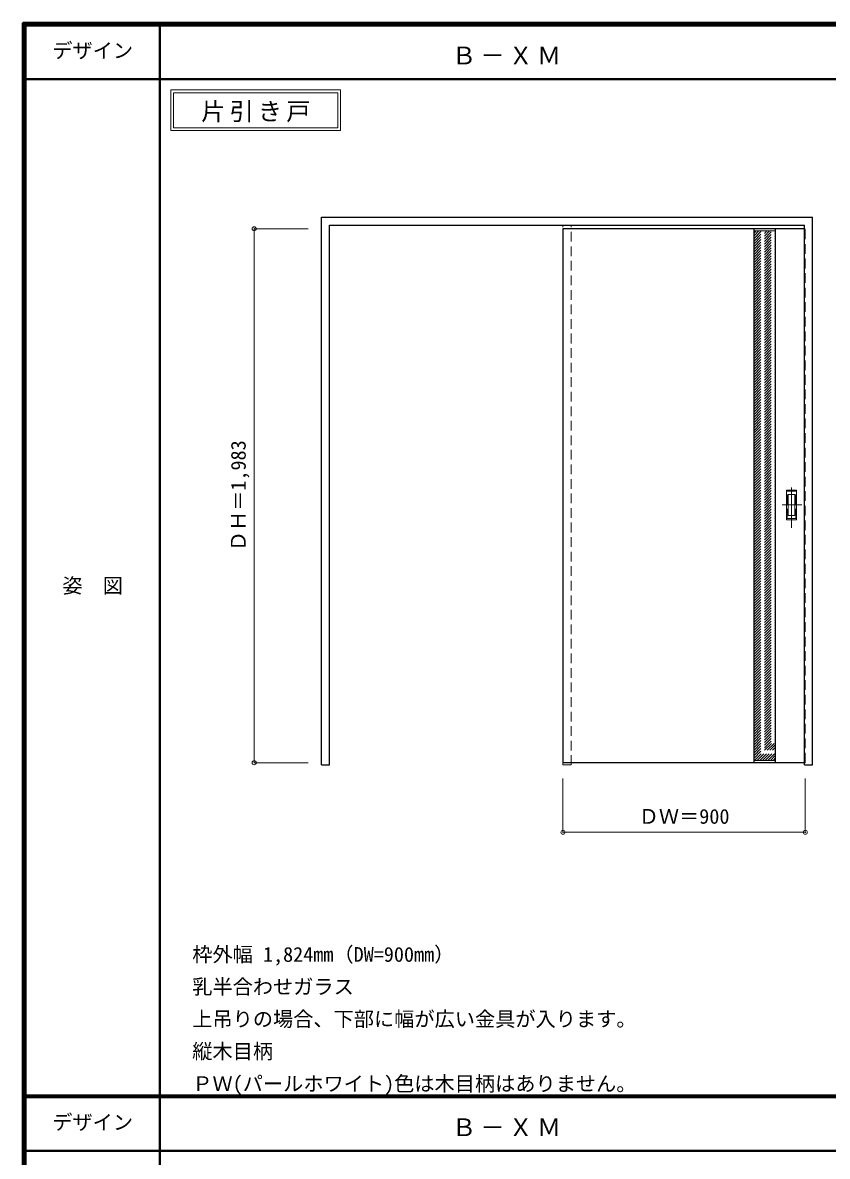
# Model space of a CAD drawing. Units: millimetres, scale not verified. Extents: x -6000 to 5700, y -4307 to 4175.
# Drawn here: x -6000 to -3011, y -36 to 4175 of the extents above; entities that cross this region are included whole.
import ezdxf
from ezdxf.enums import TextEntityAlignment as Align

# ---------------------------------------------------------------- set-up
doc = ezdxf.new("R2010")
doc.units = ezdxf.units.MM
doc.header["$LTSCALE"] = 30
doc.header["$PDMODE"] = 32
doc.header["$PDSIZE"] = 15
doc.linetypes.add('CHAIN1', pattern=[8, 5, -1, 1, -1])
doc.linetypes.add('DASHED1', pattern=[1.8, 1.2, -0.6])
for name, color, linetype, lineweight in [('0-2_扉', 4, 'DASHED1', 9), ('0-3_仕上げ', 3, 'Continuous', 25), ('0-4_枠', 3, 'Continuous', 25), ('0-6_引手', 7, 'Continuous', 18), ('0-A_文字', 7, 'Continuous', 18), ('0-B_寸法', 7, 'Continuous', 9), ('0-C_ハッチ', 4, 'DASHED1', 9), ('F-1_枠', 6, 'Continuous', 40), ('F-A_文字', 7, 'Continuous', 18)]:
    doc.layers.add(name, color=color, linetype=linetype, lineweight=lineweight)
doc.styles.add('ＭＳ ゴシック', font='')
doc.styles.get('ＭＳ ゴシック').set_extended_font_data('MS Gothic')

msp = doc.modelspace()

# ---------------------------------------------------------------- linework, layer by layer
at = {"layer": '0-2_扉'}
for p, q in [((-3993, 3409.5), (-3993, 3405.5)), ((-3096, 3409.5), (-3093, 3409.5)), ((-3093, 1426.5), (-3093, 3409.5)), ((-3096, 1426.5), (-3093, 1426.5))]:
    msp.add_line(p, q, dxfattribs=at)
at = {"layer": '0-2_扉', "color": 3, "linetype": 'Continuous', "lineweight": 25}
for p, q in [((-3096, 3409.5), (-3993, 3409.5)), ((-3993, 3409.5), (-3993, 1426.5)), ((-3096, 1426.5), (-3993, 1426.5))]:
    msp.add_line(p, q, dxfattribs=at)
at = {"layer": '0-3_仕上げ'}
for p, q in [((-3283, 1426.28), (-3283, 3409.28)), ((-3203, 1426.28), (-3203, 3409.28))]:
    msp.add_line(p, q, dxfattribs=at)
at = {"layer": '0-3_仕上げ', "color": 7, "lineweight": 18}
for p, q in [((-3283, 3401.28), (-3203, 3401.28)), ((-3283, 1434.28), (-3203, 1434.28))]:
    msp.add_line(p, q, dxfattribs=at)
at = {"layer": '0-4_枠'}
for p, q in [((-4890, 1418), (-4890, 3453)), ((-4890, 3453), (-3066, 3453)), ((-3066, 1418), (-3066, 3453)), ((-4860, 3423), (-3096, 3423)), ((-3096, 1418), (-3096, 3423)), ((-3096, 1418), (-3066, 1418))]:
    msp.add_line(p, q, dxfattribs=at)
at = {"layer": '0-4_枠', "color": 4, "linetype": 'DASHED1', "lineweight": 9}
for p, q in [((-3993, 1418), (-3993, 3423)), ((-3963, 1418), (-3963, 3423)), ((-3993, 1418), (-3963, 1418))]:
    msp.add_line(p, q, dxfattribs=at)
at = {"layer": '0-4_枠'}
msp.add_lwpolyline([(-4890, 1418), (-4860, 1418), (-4860, 3423)], dxfattribs=at)
at = {"layer": '0-6_引手', "linetype": 'CHAIN1'}
for p, q in [((-3144, 2298.77), (-3144, 2469.62)), ((-3105.93, 2384), (-3178.44, 2384))]:
    msp.add_line(p, q, dxfattribs=at)
at = {"layer": '0-6_引手'}
for p, q in [((-3125, 2439), (-3163, 2439)), ((-3163, 2329), (-3163, 2439)), ((-3131.5, 2423), (-3156.5, 2423)), ((-3156.5, 2345), (-3156.5, 2423)), ((-3131.5, 2345), (-3131.5, 2423)), ((-3125, 2329), (-3125, 2439)), ((-3125, 2329), (-3163, 2329)), ((-3131.5, 2345), (-3156.5, 2345))]:
    msp.add_line(p, q, dxfattribs=at)
at = {"layer": '0-6_引手', "linetype": 'DASHED1'}
for p, q in [((-3160, 2333), (-3160, 2435)), ((-3128, 2333), (-3160, 2333))]:
    msp.add_line(p, q, dxfattribs=at)
msp.add_lwpolyline([(-3128, 2333), (-3128, 2435), (-3160, 2435)], dxfattribs=at)
at = {"layer": '0-A_文字'}
for p, q in [((-5450, 3925), (-5450, 3775)), ((-5440, 3915), (-5440, 3785)), ((-5440, 3915), (-4828.97, 3915)), ((-4828.97, 3915), (-4828.97, 3785)), ((-5450, 3775), (-4818.97, 3775)), ((-5440, 3785), (-4828.97, 3785))]:
    msp.add_line(p, q, dxfattribs=at)
msp.add_lwpolyline([(-5450, 3925), (-4818.97, 3925), (-4818.97, 3775)], dxfattribs=at)
at = {"layer": '0-B_寸法', "color": 4}
for p, q in [((-5140, 3409.5), (-5140, 1426.5)), ((-5140, 3409.5), (-4940, 3409.5)), ((-5140, 1426.5), (-4940, 1426.5)), ((-3993, 1168), (-3993, 1368)), ((-3093, 1168), (-3093, 1368)), ((-3093, 1168), (-3993, 1168))]:
    msp.add_line(p, q, dxfattribs=at)
at = {"layer": '0-B_寸法'}
for p in [(-5140, 3409.5), (-5140, 1426.5), (-3993, 1168), (-3093, 1168)]:
    msp.add_point(p, dxfattribs=at)
at = {"layer": '0-C_ハッチ'}
for p, q in [((-3283, 3324.17), (-3205.89, 3401.28)), ((-3283, 3334.07), (-3215.79, 3401.28)), ((-3283, 3343.97), (-3225.69, 3401.28)), ((-3283, 3353.87), (-3235.59, 3401.28)), ((-3283, 3363.77), (-3245.49, 3401.28)), ((-3283, 3373.67), (-3255.39, 3401.28)), ((-3283, 3383.57), (-3265.29, 3401.28)), ((-3283, 3393.47), (-3275.19, 3401.28)), ((-3283, 3314.27), (-3203, 3394.27)), ((-3283, 3304.38), (-3203, 3384.38)), ((-3283, 3294.48), (-3203, 3374.48)), ((-3283, 3284.58), (-3203, 3364.58)), ((-3283, 3274.68), (-3203, 3354.68)), ((-3283, 3264.78), (-3203, 3344.78)), ((-3283, 3254.88), (-3203, 3334.88)), ((-3283, 3244.98), (-3203, 3324.98)), ((-3283, 3235.08), (-3203, 3315.08)), ((-3283, 3225.18), (-3203, 3305.18)), ((-3283, 3215.28), (-3203, 3295.28)), ((-3283, 3205.38), (-3203, 3285.38)), ((-3283, 3195.48), (-3203, 3275.48)), ((-3283, 3185.58), (-3203, 3265.58)), ((-3283, 3175.68), (-3203, 3255.68)), ((-3283, 3165.78), (-3203, 3245.78)), ((-3283, 3155.88), (-3203, 3235.88)), ((-3283, 3145.98), (-3203, 3225.98)), ((-3283, 3136.08), (-3203, 3216.08)), ((-3283, 3126.18), (-3203, 3206.18)), ((-3283, 3116.28), (-3203, 3196.28)), ((-3283, 3106.39), (-3203, 3186.39)), ((-3283, 3096.49), (-3203, 3176.49)), ((-3283, 3086.59), (-3203, 3166.59)), ((-3283, 3076.69), (-3203, 3156.69)), ((-3283, 3066.79), (-3203, 3146.79)), ((-3283, 3056.89), (-3203, 3136.89)), ((-3283, 3046.99), (-3203, 3126.99)), ((-3283, 3037.09), (-3203, 3117.09)), ((-3283, 3027.19), (-3203, 3107.19)), ((-3283, 3017.29), (-3203, 3097.29)), ((-3283, 3007.39), (-3203, 3087.39)), ((-3283, 2997.49), (-3203, 3077.49)), ((-3283, 2987.59), (-3203, 3067.59)), ((-3283, 2977.69), (-3203, 3057.69)), ((-3283, 2967.79), (-3203, 3047.79)), ((-3283, 2957.89), (-3203, 3037.89)), ((-3283, 2947.99), (-3203, 3027.99)), ((-3283, 2938.09), (-3203, 3018.09)), ((-3283, 2928.19), (-3203, 3008.19)), ((-3283, 2918.29), (-3203, 2998.29)), ((-3283, 2908.4), (-3203, 2988.4)), ((-3283, 2898.5), (-3203, 2978.5)), ((-3283, 2888.6), (-3203, 2968.6)), ((-3283, 2878.7), (-3203, 2958.7)), ((-3283, 2868.8), (-3203, 2948.8)), ((-3283, 2858.9), (-3203, 2938.9)), ((-3283, 2849), (-3203, 2929)), ((-3283, 2839.1), (-3203, 2919.1)), ((-3283, 2829.2), (-3203, 2909.2)), ((-3283, 2819.3), (-3203, 2899.3)), ((-3283, 2809.4), (-3203, 2889.4)), ((-3283, 2799.5), (-3203, 2879.5)), ((-3283, 2789.6), (-3203, 2869.6)), ((-3283, 2779.7), (-3203, 2859.7)), ((-3283, 2769.8), (-3203, 2849.8)), ((-3283, 2759.9), (-3203, 2839.9)), ((-3283, 2750), (-3203, 2830)), ((-3283, 2740.1), (-3203, 2820.1)), ((-3283, 2730.2), (-3203, 2810.2)), ((-3283, 2720.3), (-3203, 2800.3)), ((-3283, 2710.41), (-3203, 2790.41)), ((-3283, 2700.51), (-3203, 2780.51)), ((-3283, 2690.61), (-3203, 2770.61)), ((-3283, 2680.71), (-3203, 2760.71)), ((-3283, 2670.81), (-3203, 2750.81)), ((-3283, 2660.91), (-3203, 2740.91)), ((-3283, 2651.01), (-3203, 2731.01)), ((-3283, 2641.11), (-3203, 2721.11)), ((-3283, 2631.21), (-3203, 2711.21)), ((-3283, 2621.31), (-3203, 2701.31)), ((-3283, 2611.41), (-3203, 2691.41)), ((-3283, 2601.51), (-3203, 2681.51)), ((-3283, 2591.61), (-3203, 2671.61)), ((-3283, 2581.71), (-3203, 2661.71)), ((-3283, 2571.81), (-3203, 2651.81)), ((-3283, 2561.91), (-3203, 2641.91)), ((-3283, 2552.01), (-3203, 2632.01)), ((-3283, 2542.11), (-3203, 2622.11)), ((-3283, 2532.21), (-3203, 2612.21)), ((-3283, 2522.31), (-3203, 2602.31)), ((-3283, 2512.42), (-3203, 2592.42)), ((-3283, 2502.52), (-3203, 2582.52)), ((-3283, 2492.62), (-3203, 2572.62)), ((-3283, 2482.72), (-3203, 2562.72)), ((-3283, 2472.82), (-3203, 2552.82)), ((-3283, 2462.92), (-3203, 2542.92)), ((-3283, 2453.02), (-3203, 2533.02)), ((-3283, 2443.12), (-3203, 2523.12)), ((-3283, 2433.22), (-3203, 2513.22)), ((-3283, 2423.32), (-3203, 2503.32)), ((-3283, 2413.42), (-3203, 2493.42)), ((-3283, 2403.52), (-3203, 2483.52)), ((-3283, 2393.62), (-3203, 2473.62)), ((-3283, 2383.72), (-3203, 2463.72)), ((-3283, 2373.82), (-3203, 2453.82)), ((-3283, 2363.92), (-3203, 2443.92)), ((-3283, 2354.02), (-3203, 2434.02)), ((-3283, 2344.12), (-3203, 2424.12)), ((-3283, 2334.22), (-3203, 2414.22)), ((-3283, 2324.33), (-3203, 2404.33)), ((-3283, 2314.43), (-3203, 2394.43)), ((-3283, 2304.53), (-3203, 2384.53)), ((-3283, 2294.63), (-3203, 2374.63)), ((-3283, 2284.73), (-3203, 2364.73)), ((-3283, 2274.83), (-3203, 2354.83)), ((-3283, 2264.93), (-3203, 2344.93)), ((-3283, 2255.03), (-3203, 2335.03)), ((-3283, 2245.13), (-3203, 2325.13)), ((-3283, 2235.23), (-3203, 2315.23)), ((-3283, 2225.33), (-3203, 2305.33)), ((-3283, 2215.43), (-3203, 2295.43)), ((-3283, 2205.53), (-3203, 2285.53)), ((-3283, 2195.63), (-3203, 2275.63)), ((-3283, 2185.73), (-3203, 2265.73)), ((-3283, 2175.83), (-3203, 2255.83)), ((-3283, 2165.93), (-3203, 2245.93)), ((-3283, 2156.03), (-3203, 2236.03)), ((-3283, 2146.13), (-3203, 2226.13)), ((-3283, 2136.23), (-3203, 2216.23)), ((-3283, 2126.34), (-3203, 2206.34)), ((-3283, 2116.44), (-3203, 2196.44)), ((-3283, 2106.54), (-3203, 2186.54)), ((-3283, 2096.64), (-3203, 2176.64)), ((-3283, 2086.74), (-3203, 2166.74)), ((-3283, 2076.84), (-3203, 2156.84)), ((-3283, 2066.94), (-3203, 2146.94)), ((-3283, 2057.04), (-3203, 2137.04)), ((-3283, 2047.14), (-3203, 2127.14)), ((-3283, 2037.24), (-3203, 2117.24)), ((-3283, 2027.34), (-3203, 2107.34)), ((-3283, 2017.44), (-3203, 2097.44)), ((-3283, 2007.54), (-3203, 2087.54)), ((-3283, 1997.64), (-3203, 2077.64)), ((-3283, 1987.74), (-3203, 2067.74)), ((-3283, 1977.84), (-3203, 2057.84)), ((-3283, 1967.94), (-3203, 2047.94)), ((-3283, 1958.04), (-3203, 2038.04)), ((-3283, 1948.14), (-3203, 2028.14)), ((-3283, 1938.24), (-3203, 2018.24)), ((-3283, 1928.35), (-3203, 2008.35)), ((-3283, 1918.45), (-3203, 1998.45)), ((-3283, 1908.55), (-3203, 1988.55)), ((-3283, 1898.65), (-3203, 1978.65)), ((-3283, 1888.75), (-3203, 1968.75)), ((-3283, 1878.85), (-3203, 1958.85)), ((-3283, 1868.95), (-3203, 1948.95)), ((-3283, 1859.05), (-3203, 1939.05)), ((-3283, 1849.15), (-3203, 1929.15)), ((-3283, 1839.25), (-3203, 1919.25)), ((-3283, 1829.35), (-3203, 1909.35)), ((-3283, 1819.45), (-3203, 1899.45)), ((-3283, 1809.55), (-3203, 1889.55)), ((-3283, 1799.65), (-3203, 1879.65)), ((-3283, 1789.75), (-3203, 1869.75)), ((-3283, 1779.85), (-3203, 1859.85)), ((-3283, 1769.95), (-3203, 1849.95)), ((-3283, 1760.05), (-3203, 1840.05)), ((-3283, 1750.15), (-3203, 1830.15)), ((-3283, 1740.25), (-3203, 1820.25)), ((-3283, 1730.36), (-3203, 1810.36)), ((-3283, 1720.46), (-3203, 1800.46)), ((-3283, 1710.56), (-3203, 1790.56)), ((-3283, 1700.66), (-3203, 1780.66)), ((-3283, 1690.76), (-3203, 1770.76)), ((-3283, 1680.86), (-3203, 1760.86)), ((-3283, 1670.96), (-3203, 1750.96)), ((-3283, 1661.06), (-3203, 1741.06)), ((-3283, 1651.16), (-3203, 1731.16)), ((-3283, 1641.26), (-3203, 1721.26)), ((-3283, 1631.36), (-3203, 1711.36)), ((-3283, 1621.46), (-3203, 1701.46)), ((-3283, 1611.56), (-3203, 1691.56)), ((-3283, 1601.66), (-3203, 1681.66)), ((-3283, 1591.76), (-3203, 1671.76)), ((-3283, 1581.86), (-3203, 1661.86)), ((-3283, 1571.96), (-3203, 1651.96)), ((-3283, 1562.06), (-3203, 1642.06)), ((-3283, 1552.16), (-3203, 1632.16)), ((-3283, 1542.26), (-3203, 1622.26)), ((-3283, 1532.37), (-3203, 1612.37)), ((-3283, 1522.47), (-3203, 1602.47)), ((-3283, 1512.57), (-3203, 1592.57)), ((-3283, 1502.67), (-3203, 1582.67)), ((-3283, 1492.77), (-3203, 1572.77)), ((-3283, 1482.87), (-3203, 1562.87)), ((-3283, 1472.97), (-3203, 1552.97)), ((-3283, 1463.07), (-3203, 1543.07)), ((-3283, 1453.17), (-3203, 1533.17)), ((-3283, 1443.27), (-3203, 1523.27)), ((-3282.09, 1434.28), (-3203, 1513.37)), ((-3272.19, 1434.28), (-3203, 1503.47)), ((-3262.29, 1434.28), (-3203, 1493.57)), ((-3252.39, 1434.28), (-3203, 1483.67)), ((-3242.49, 1434.28), (-3203, 1473.77)), ((-3232.59, 1434.28), (-3203, 1463.87)), ((-3222.69, 1434.28), (-3203, 1453.97)), ((-3212.79, 1434.28), (-3203, 1444.07))]:
    msp.add_line(p, q, dxfattribs=at)
at = {"layer": 'F-1_枠'}
for p, q in [((-6000, 4175), (5700, 4175)), ((-6000, 4175), (-6000, -4205)), ((-6000, 4170), (5700, 4170)), ((-5995, 4175), (-5995, -4205)), ((-5990, 4175), (-5990, -4205)), ((-5490, 4175), (-5490, -3790)), ((-6000, 4165), (5700, 4165)), ((-6000, 3965), (5700, 3965)), ((-6000, 190.5), (5700, 190.5)), ((-6000, 187.5), (5700, 187.5)), ((-6000, 184.5), (5700, 184.5)), ((-6000, -15.5), (5700, -15.5))]:
    msp.add_line(p, q, dxfattribs=at)

# ---------------------------------------------------------------- texts
at = {"layer": '0-A_文字', "style": 'ＭＳ ゴシック'}
for s, p in [('枠外幅 1,824mm（DW=900mm）', (-5370, 670.5)), ('乳半合わせガラス', (-5370, 550.5)), ('上吊りの場合、下部に幅が広い金具が入ります。', (-5370, 430.5)), ('縦木目柄', (-5370, 310.5)), ('ＰＷ(パールホワイト)色は木目柄はありません。', (-5370, 190.5))]:
    msp.add_text(s, height=54.99, dxfattribs=at).set_placement(p, align=Align.BOTTOM_LEFT)
at = {"layer": '0-A_文字', "char_height": 65.98, "attachment_point": 7, "style": 'ＭＳ ゴシック'}
for s, insert in [('\\T1.17;Ｂ－ＸＭ', (-4405.5, 4020)), ('\\T1.17;片引き戸', (-5336.98, 3805)), ('\\T1.17;Ｂ－ＸＭ', (-4405.5, 39.5))]:
    msp.add_mtext(s, dxfattribs=dict(at, insert=insert))
at = {"layer": '0-B_寸法', "style": 'ＭＳ ゴシック'}
msp.add_text('ＤＨ＝1,983', height=54.99, rotation=90, dxfattribs=at).set_placement((-5155, 2211.75), align=Align.BOTTOM_LEFT)
msp.add_text('ＤＷ＝900', height=54.99, dxfattribs=at).set_placement((-3711.75, 1183), align=Align.BOTTOM_LEFT)
at = {"layer": 'F-A_文字', "style": 'ＭＳ ゴシック'}
for s, p in [('デザイン', (-5890, 4027.5)), ('姿\u3000図', (-5852.5, 2040.25)), ('デザイン', (-5890, 47))]:
    msp.add_text(s, height=54.99, dxfattribs=at).set_placement(p, align=Align.BOTTOM_LEFT)

doc.saveas('drawing.dxf')
